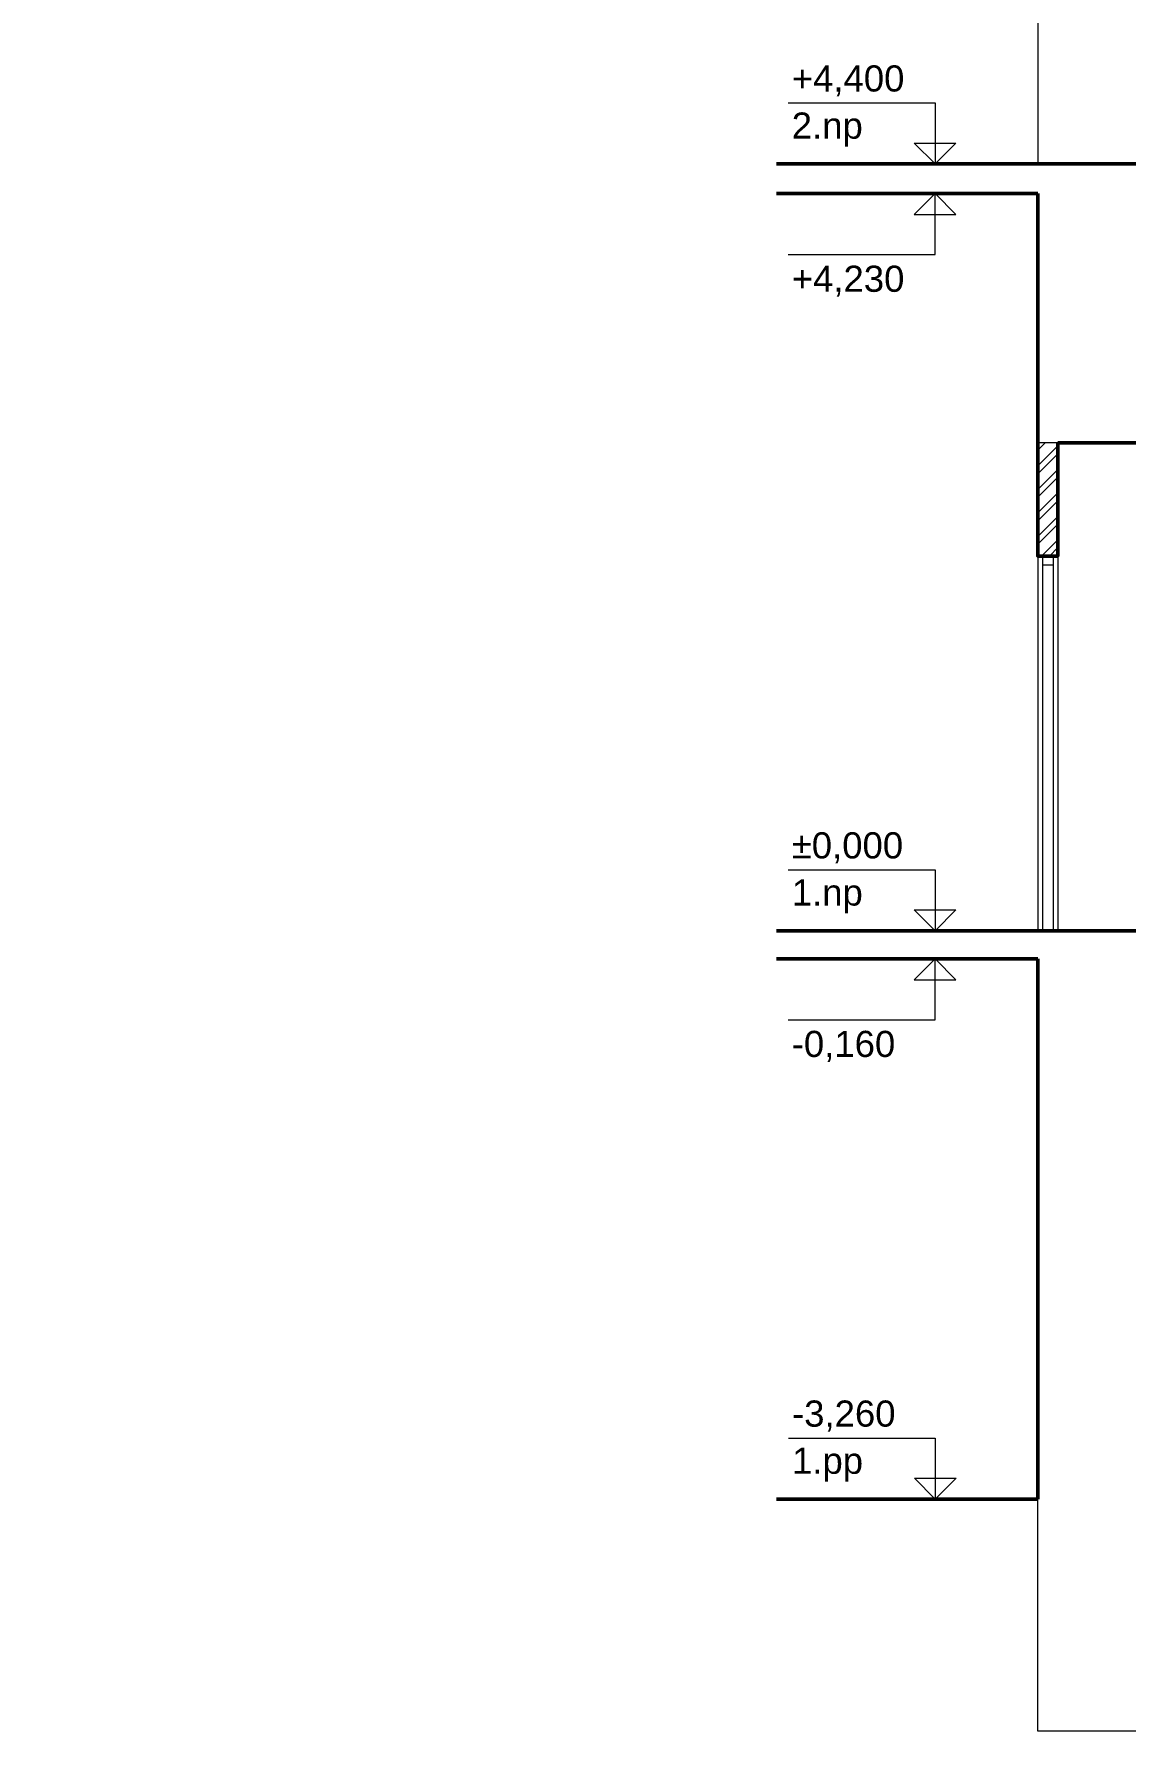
# Model space of a CAD drawing. Header units: millimetres. Extents: x 89194 to 559352, y -753138 to -204019.
# Drawn here: x 180196 to 186458, y -703034 to -693297 of the extents above; entities that cross this region are included whole.
import ezdxf

# ---------------------------------------------------------------- set-up
doc = ezdxf.new("R2010")
doc.units = ezdxf.units.MM
doc.header["$LTSCALE"] = 400
for name, color, linetype, lineweight in [('RG_Koty_vyskove', 7, 'Continuous', 5), ('RG_okna', 3, 'Continuous', 9), ('RG_pohled', 200, 'Continuous', 9), ('RG_rozhraní mater', 51, 'Continuous', 9), ('RG_zdivo nové', 1, 'Continuous', 50), ('RG_zdivo stavajici', 30, 'Continuous', 50), ('RG_šrafy', 253, 'Continuous', 9)]:
    doc.layers.add(name, color=color, linetype=linetype, lineweight=lineweight)
doc.styles.add('ARIAL', font='Arial.ttf')

msp = doc.modelspace()

# ---------------------------------------------------------------- hatches: boundary and pattern name
at = {"layer": 'RG_šrafy'}
h = msp.add_hatch(dxfattribs=at)
h.set_pattern_fill('ANSI32', color=256, scale=10)
h.set_pattern_definition([(45, (186005.67, -695862.38), (-67.3519, 67.3519), []), (45, (186050.57, -695862.38), (-67.3519, 67.3519), [])])
h.paths.add_polyline_path([(185957.4, -696293.2), (186072.4, -696293.2), (186072.4, -695643.2), (185957.4, -695643.2)])
h.paths.add_polyline_path([(166718.9, -702803.2), (166832.4, -702803.2), (166832.4, -701703.2), (166718.9, -701703.2)])
h.paths.add_polyline_path([(166717.4, -687493.2), (166832.4, -687493.2), (166832.4, -686343.2), (166835, -686091.3), (166781.2, -686090.8), (166781.2, -686090.8), (166717.4, -686090.1)])
h.paths.add_polyline_path([(166832.4, -689643.2), (166717.4, -689643.2), (166717.4, -691893.2), (166832.4, -691893.2)])
h.paths.add_polyline_path([(166832.4, -694043.2), (166717.4, -694043.2), (166717.4, -696293.2), (166832.4, -696293.2)])
h.paths.add_polyline_path([(166832.4, -698821.1), (166717.4, -698821.1), (166717.4, -699553.2), (166832.4, -699553.2)])
h.paths.add_polyline_path([(166717.4, -698821.1), (166832.4, -698821.1), (166832.4, -698443.2), (166717.4, -698443.2)])

# ---------------------------------------------------------------- linework, layer by layer
at = {"layer": 'RG_Koty_vyskove', "transparency": 33554687, "extrusion": (0, 0, -1)}
for p, q in [((184525.5, -693693.2), (185367.7, -693693.2)), ((184525.5, -694563.2), (185367.7, -694563.2)), ((184525.5, -698093.2), (185367.7, -698093.2)), ((184525.5, -698953.2), (185367.7, -698953.2)), ((184527.1, -701353.2), (185369.2, -701353.2))]:
    msp.add_line(p, q, dxfattribs=at)
at = {"layer": 'RG_Koty_vyskove', "transparency": 33554687}
for p, q in [((185367.7, -693693.2), (185367.7, -694043.2)), ((185367.7, -694043.2), (185247.8, -693923.1, 0)), ((185247.8, -693923.1, 0), (185367.8, -693923.1, 0)), ((185487.8, -693923.1, 0), (185367.7, -694043.2)), ((185367.8, -693923.1, 0), (185487.8, -693923.1, 0)), ((185367.7, -694213.2), (185247.8, -694333.3, 0)), ((185367.7, -694563.2), (185367.7, -694213.2)), ((185487.8, -694333.3, 0), (185367.7, -694213.2)), ((185247.8, -694333.3, 0), (185367.8, -694333.3, 0)), ((185367.8, -694333.3, 0), (185487.8, -694333.3, 0)), ((185367.7, -698093.2), (185367.7, -698443.2)), ((185367.7, -698443.2), (185247.8, -698323.1, 0)), ((185247.8, -698323.1, 0), (185367.8, -698323.1, 0)), ((185487.8, -698323.1, 0), (185367.7, -698443.2)), ((185367.8, -698323.1, 0), (185487.8, -698323.1, 0)), ((185367.7, -698603.2), (185247.8, -698723.3, 0)), ((185367.7, -698953.2), (185367.7, -698603.2)), ((185487.8, -698723.3, 0), (185367.7, -698603.2)), ((185247.8, -698723.3, 0), (185367.8, -698723.3, 0)), ((185367.8, -698723.3, 0), (185487.8, -698723.3, 0)), ((185369.2, -701353.2), (185369.2, -701703.2)), ((185369.2, -701703.2), (185249.4, -701583.1, 0)), ((185249.4, -701583.1, 0), (185369.4, -701583.1, 0)), ((185489.4, -701583.1, 0), (185369.2, -701703.2)), ((185369.4, -701583.1, 0), (185489.4, -701583.1, 0))]:
    msp.add_line(p, q, dxfattribs=at)
for points in [[(185667.7, -694043.2), (185067.7, -694043.2)], [(185667.7, -694213.2), (185067.7, -694213.2)], [(185667.7, -698443.2), (185067.7, -698443.2)], [(185667.7, -698603.2), (185067.7, -698603.2)], [(185669.2, -701703.2), (185069.2, -701703.2)]]:
    msp.add_lwpolyline(points, dxfattribs=at)
at = {"layer": 'RG_okna'}
for points in [[(185984.9, -696293.2), (185984.9, -698443.2)], [(185984.9, -696293.2), (186044.9, -696293.2)], [(185984.9, -696343.2), (186044.9, -696343.2)], [(186044.9, -696293.2), (186044.9, -698443.2)]]:
    msp.add_lwpolyline(points, dxfattribs=at)
at = {"layer": 'RG_pohled'}
for points in [[(185957.4, -691893.2), (185957.4, -694043.2)], [(185957.4, -695643.2), (185957.4, -698443.2)], [(186072.4, -695643.2), (186072.4, -698443.2)]]:
    msp.add_lwpolyline(points, dxfattribs=at)
at = {"layer": 'RG_rozhraní mater'}
for points in [[(186072.4, -695643.2), (185957.4, -695643.2)], [(186607.4, -701703.2), (186607.4, -703034.2), (185957.4, -703034.2), (185957.4, -701703.2)]]:
    msp.add_lwpolyline(points, dxfattribs=at)
at = {"layer": 'RG_zdivo nové'}
for points in [[(185957.4, -694043.2), (186652.4, -694043.2)], [(186072.4, -695643.2), (186072.4, -696293.2), (185957.4, -696293.2), (185957.4, -695643.2)], [(186072.4, -695643.2), (186607.4, -695643.2)], [(185957.4, -698443.2), (187952.4, -698443.2), (187952.4, -697393.2), (192572.4, -697393.2), (192572.4, -696493.2), (193012.4, -696493.2), (193012.4, -698243.2), (192997.4, -698243.2), (192997.4, -697968.2), (192822.4, -697968.2), (192822.4, -698193.2), (192572.4, -698193.2), (192572.4, -697873.2), (188142.4, -697873.2), (188142.4, -700373.2)]]:
    msp.add_lwpolyline(points, dxfattribs=at)
at = {"layer": 'RG_zdivo stavajici'}
for p, q in [((185957.4, -694043.2), (184457.4, -694043.2)), ((185957.4, -694213.2), (184457.4, -694213.2)), ((185957.4, -698443.2), (184457.4, -698443.2)), ((185957.4, -698603.2), (184457.4, -698603.2)), ((185957.4, -701703.2), (184457.4, -701703.2))]:
    msp.add_line(p, q, dxfattribs=at)
for points in [[(185957.4, -695643.2), (185957.4, -694213.2)], [(185957.4, -701703.2), (185957.4, -698603.2)]]:
    msp.add_lwpolyline(points, dxfattribs=at)

# ---------------------------------------------------------------- texts
at = {"layer": 'RG_Koty_vyskove', "transparency": 33554687, "style": 'ARIAL'}
for s, p in [('+4,400', (184545.3, -693627.7)), ('2.np', (184545.3, -693898.1)), ('+4,230', (184545.3, -694776.8)), ('%%P0,000', (184545.3, -698027.7)), ('1.np', (184545.3, -698298.1)), ('-0,160', (184545.3, -699166.8)), ('-3,260', (184546.9, -701287.7)), ('1.pp', (184546.9, -701558.1))]:
    msp.add_text(s, height=150, dxfattribs=at).set_placement(p)

doc.saveas('drawing.dxf')
